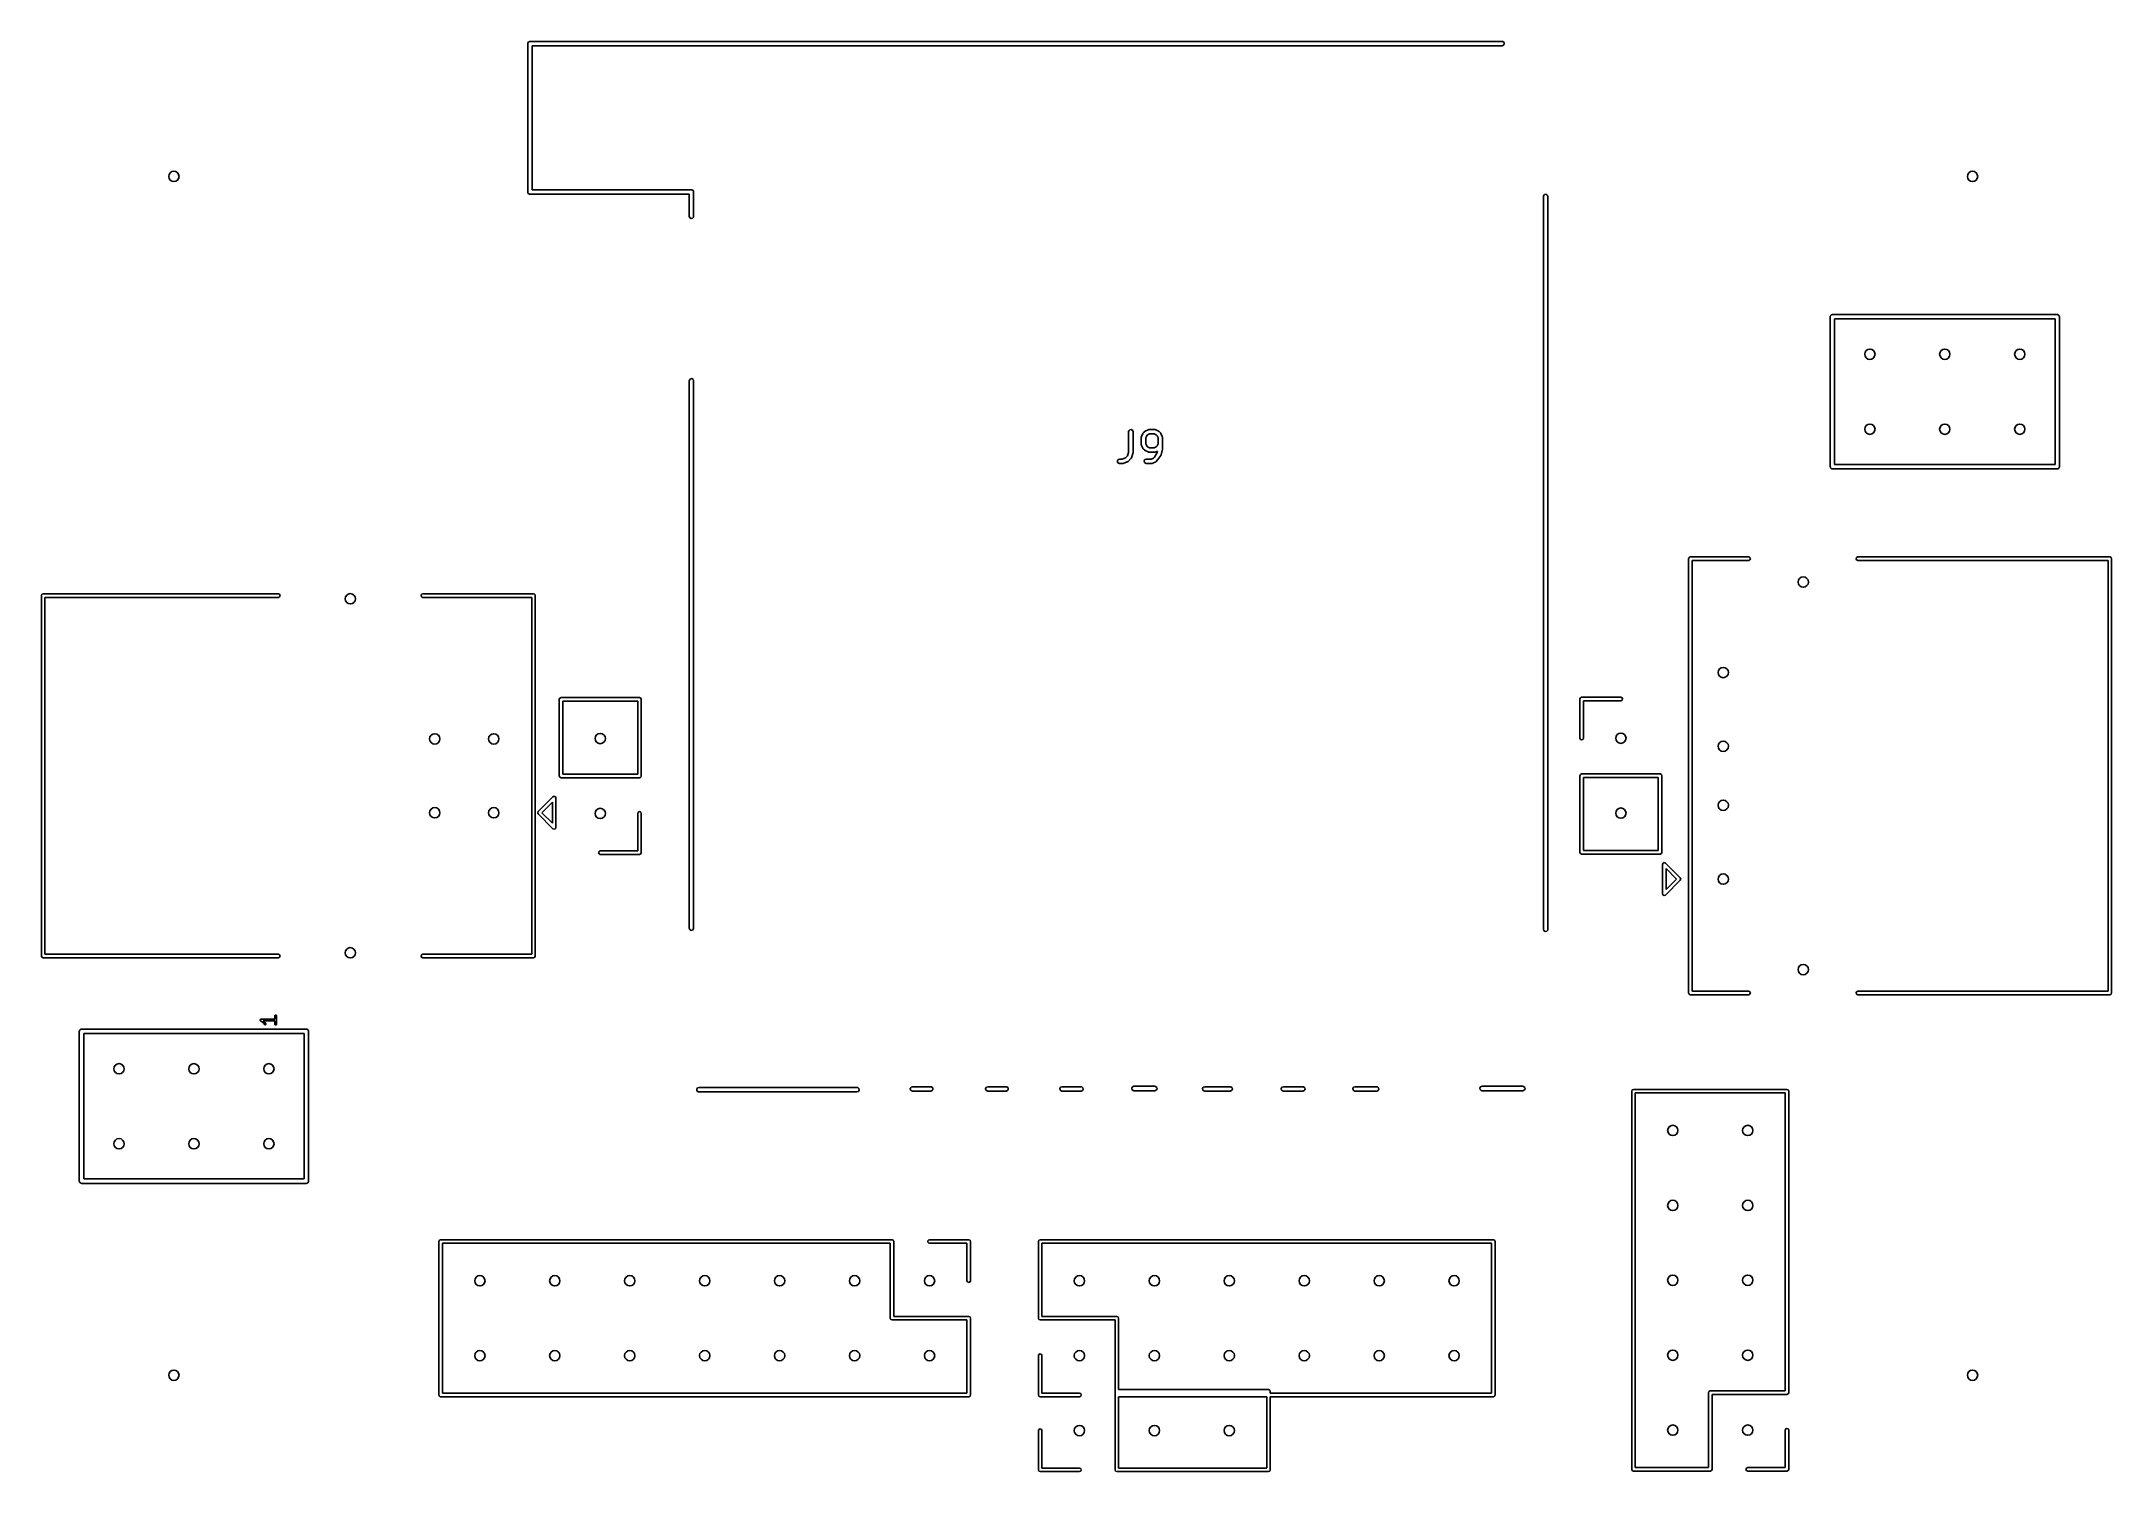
# Model space of a CAD drawing. Extents: x 0.22 to 2.99, y 0.27 to 2.18.
import ezdxf

# ---------------------------------------------------------------- set-up
doc = ezdxf.new("R2010")
doc.units = 0
doc.header["$MEASUREMENT"] = 0
doc.layers.add('BLACK', color=7, linetype='CONTINUOUS')

msp = doc.modelspace()

# ---------------------------------------------------------------- linework, layer by layer
at = {"layer": 'BLACK', "linetype": 'CONTINUOUS'}
for p, q in [((0.872081, 2.17717), (0.872148, 2.17755)), ((0.872081, 1.97917), (0.872081, 2.17717)), ((0.872126, 2.17768), (0.872191, 2.17779)), ((0.872148, 2.17755), (0.872126, 2.17768)), ((0.872191, 2.17779), (0.872259, 2.17818)), ((0.872259, 2.17818), (0.872752, 2.17876)), ((0.872752, 2.17876), (0.873135, 2.17943)), ((0.873135, 2.17943), (0.873386, 2.17952)), ((0.873386, 2.17952), (0.873557, 2.17972)), ((0.873557, 2.17972), (0.874313, 2.17986)), ((0.874313, 2.17986), (0.875033, 2.18012)), ((0.875033, 2.18012), (2.17228, 2.18012)), ((2.17228, 2.17421), (0.877986, 2.17421)), ((0.877986, 2.17421), (0.877986, 1.98212)), ((2.17228, 2.18012), (2.17329, 2.17994)), ((2.17418, 2.1749), (2.17228, 2.17421)), ((2.17329, 2.17994), (2.17483, 2.17864)), ((2.17519, 2.17665), (2.17418, 2.1749)), ((2.17483, 2.17864), (2.17519, 2.17665)), ((0.872343, 1.97844), (0.872081, 1.97917)), ((0.872476, 1.97769), (0.872343, 1.97844)), ((0.87268, 1.97752), (0.872476, 1.97769)), ((0.872772, 1.97727), (0.87268, 1.97752)), ((0.873436, 1.97688), (0.872772, 1.97727)), ((0.874024, 1.97639), (0.873436, 1.97688)), ((0.874407, 1.97632), (0.874024, 1.97639)), ((0.874521, 1.97626), (0.874407, 1.97632)), ((0.87465, 1.97628), (0.874521, 1.97626)), ((0.875033, 1.97621), (0.87465, 1.97628)), ((1.08763, 1.97621), (0.875033, 1.97621)), ((0.877986, 1.98212), (1.09058, 1.98212)), ((1.08763, 1.94667), (1.08763, 1.97621)), ((1.09058, 1.98212), (1.09097, 1.98205)), ((1.09097, 1.98205), (1.0911, 1.98207)), ((1.0911, 1.98207), (1.09121, 1.98201)), ((1.09121, 1.98201), (1.09159, 1.98194)), ((1.09159, 1.98194), (1.09218, 1.98145)), ((1.09218, 1.98145), (1.09285, 1.98106)), ((1.09285, 1.98106), (1.09294, 1.98081)), ((1.09294, 1.98081), (1.09314, 1.98064)), ((1.09314, 1.98064), (1.09328, 1.97989)), ((1.09328, 1.97989), (1.09354, 1.97917)), ((1.09354, 1.97917), (1.09354, 1.94667)), ((2.2274, 1.97317), (2.22757, 1.97418)), ((2.2274, 0.995165), (2.2274, 1.97317)), ((2.22757, 1.97418), (2.22887, 1.97572)), ((2.22887, 1.97572), (2.23086, 1.97607)), ((2.23086, 1.97607), (2.23261, 1.97506)), ((2.23261, 1.97506), (2.2333, 1.97317)), ((2.2333, 1.97317), (2.2333, 0.995165)), ((1.08832, 1.94477), (1.08763, 1.94667)), ((1.09007, 1.94376), (1.08832, 1.94477)), ((1.09206, 1.94411), (1.09007, 1.94376)), ((1.09336, 1.94566), (1.09206, 1.94411)), ((1.09354, 1.94667), (1.09336, 1.94566)), ((2.61004, 1.8126), (2.61011, 1.81298)), ((2.61004, 1.6126), (2.61004, 1.8126)), ((2.61008, 1.81311), (2.61015, 1.81322)), ((2.61011, 1.81298), (2.61008, 1.81311)), ((2.61015, 1.81322), (2.61022, 1.81361)), ((2.61022, 1.81361), (2.61071, 1.8142)), ((2.61071, 1.8142), (2.61109, 1.81486)), ((2.61109, 1.81486), (2.61134, 1.81495)), ((2.61134, 1.81495), (2.61152, 1.81516)), ((2.61152, 1.81516), (2.61227, 1.81529)), ((2.61227, 1.81529), (2.61299, 1.81555)), ((2.61299, 1.81555), (2.91299, 1.81555)), ((2.61594, 1.80965), (2.61594, 1.61555)), ((2.91004, 1.80965), (2.61594, 1.80965)), ((2.91004, 1.61555), (2.91004, 1.80965)), ((2.91299, 1.81555), (2.91338, 1.81548)), ((2.91338, 1.81548), (2.9135, 1.81551)), ((2.9135, 1.81551), (2.91362, 1.81544)), ((2.91362, 1.81544), (2.914, 1.81537)), ((2.914, 1.81537), (2.91459, 1.81488)), ((2.91459, 1.81488), (2.91525, 1.8145)), ((2.91525, 1.8145), (2.91535, 1.81425)), ((2.91535, 1.81425), (2.91555, 1.81407)), ((2.91555, 1.81407), (2.91568, 1.81332)), ((2.91568, 1.81332), (2.91594, 1.8126)), ((2.91594, 1.8126), (2.91594, 1.6126)), ((1.08763, 1.72717), (1.08781, 1.72818)), ((1.08763, 0.996665), (1.08763, 1.72717)), ((1.08781, 1.72818), (1.08911, 1.72972)), ((1.08911, 1.72972), (1.0911, 1.73007)), ((1.0911, 1.73007), (1.09285, 1.72906)), ((1.09285, 1.72906), (1.09354, 1.72717)), ((1.09354, 1.72717), (1.09354, 0.996665)), ((1.67389, 1.6592), (1.67407, 1.66021)), ((1.67389, 1.63155), (1.67389, 1.6592)), ((1.67407, 1.66021), (1.67537, 1.66175)), ((1.67537, 1.66175), (1.67736, 1.6621)), ((1.67736, 1.6621), (1.67911, 1.66109)), ((1.67911, 1.66109), (1.6798, 1.6592)), ((1.6798, 1.6592), (1.6798, 1.63107)), ((1.69295, 1.65677), (1.69348, 1.65748)), ((1.69348, 1.65748), (1.6935, 1.65753)), ((1.6935, 1.65753), (1.69538, 1.65941)), ((1.69538, 1.65941), (1.6961, 1.65992)), ((1.6961, 1.65992), (1.69615, 1.65996)), ((1.69615, 1.65996), (1.69989, 1.66184)), ((1.69989, 1.66184), (1.70088, 1.66213)), ((1.70088, 1.66213), (1.70105, 1.66209)), ((1.70105, 1.66209), (1.70122, 1.66215)), ((1.70122, 1.66215), (1.70871, 1.66215)), ((1.70871, 1.66215), (1.70972, 1.66197)), ((1.70972, 1.66197), (1.70986, 1.66186)), ((1.70986, 1.66186), (1.71003, 1.66184)), ((1.71003, 1.66184), (1.71378, 1.65996)), ((1.71378, 1.65996), (1.71449, 1.65944)), ((1.71449, 1.65944), (1.71455, 1.65941)), ((1.71455, 1.65941), (1.71643, 1.65753)), ((1.71643, 1.65753), (1.71693, 1.65681)), ((1.67239, 1.62705), (1.67389, 1.63155)), ((1.67964, 1.63014), (1.67777, 1.62452)), ((1.6798, 1.63107), (1.67964, 1.63021)), ((1.67964, 1.63021), (1.67964, 1.63014)), ((1.69076, 1.6517), (1.69094, 1.65271)), ((1.69076, 1.64232), (1.69076, 1.6517)), ((1.69082, 1.64216), (1.69076, 1.64232)), ((1.69078, 1.64199), (1.69082, 1.64216)), ((1.69108, 1.641), (1.69078, 1.64199)), ((1.69094, 1.65271), (1.69105, 1.65284)), ((1.69105, 1.65284), (1.69108, 1.65302)), ((1.69108, 1.65302), (1.69295, 1.65677)), ((1.69295, 1.63725), (1.69108, 1.641)), ((1.693, 1.63721), (1.69295, 1.63725)), ((1.6935, 1.63649), (1.693, 1.63721)), ((1.69538, 1.63461), (1.6935, 1.63649)), ((1.69544, 1.63458), (1.69538, 1.63461)), ((1.69615, 1.63406), (1.69544, 1.63458)), ((1.69989, 1.63218), (1.69615, 1.63406)), ((1.69802, 1.6537), (1.69667, 1.651)), ((1.69667, 1.651), (1.69667, 1.64302)), ((1.69667, 1.64302), (1.69802, 1.64032)), ((1.69921, 1.65489), (1.69802, 1.6537)), ((1.69802, 1.64032), (1.69921, 1.63913)), ((1.70191, 1.65624), (1.69921, 1.65489)), ((1.69921, 1.63913), (1.70191, 1.63778)), ((1.70007, 1.63216), (1.69989, 1.63218)), ((1.70021, 1.63205), (1.70007, 1.63216)), ((1.70122, 1.63187), (1.70021, 1.63205)), ((1.70871, 1.63187), (1.70122, 1.63187)), ((1.70802, 1.65624), (1.70191, 1.65624)), ((1.70191, 1.63778), (1.70802, 1.63778)), ((1.71071, 1.65489), (1.70802, 1.65624)), ((1.70802, 1.63778), (1.71071, 1.63913)), ((1.70829, 1.62546), (1.7116, 1.63041)), ((1.70888, 1.63193), (1.70871, 1.63187)), ((1.70905, 1.63189), (1.70888, 1.63193)), ((1.71003, 1.63218), (1.70905, 1.63189)), ((1.71233, 1.63333), (1.71003, 1.63218)), ((1.71191, 1.6537), (1.71071, 1.65489)), ((1.71071, 1.63913), (1.71191, 1.64032)), ((1.7116, 1.63041), (1.71233, 1.63333)), ((1.71326, 1.651), (1.71191, 1.6537)), ((1.71191, 1.64032), (1.71326, 1.64302)), ((1.71326, 1.64302), (1.71326, 1.651)), ((1.71693, 1.65681), (1.71698, 1.65677)), ((1.71698, 1.65677), (1.71885, 1.65302)), ((1.71908, 1.63598), (1.7172, 1.62848)), ((1.71885, 1.65302), (1.71915, 1.65203)), ((1.71917, 1.6367), (1.71906, 1.63612)), ((1.71906, 1.63612), (1.71908, 1.63598)), ((1.71915, 1.65203), (1.71911, 1.65186)), ((1.71911, 1.65186), (1.71917, 1.6517)), ((1.71917, 1.6517), (1.71917, 1.6367)), ((1.65894, 1.62034), (1.65995, 1.62209)), ((1.65929, 1.61835), (1.65894, 1.62034)), ((1.66084, 1.61705), (1.65929, 1.61835)), ((1.65995, 1.62209), (1.66185, 1.62278)), ((1.66185, 1.61687), (1.66084, 1.61705)), ((1.66185, 1.62278), (1.66512, 1.62278)), ((1.66559, 1.61687), (1.66185, 1.61687)), ((1.66512, 1.62278), (1.66962, 1.62428)), ((1.66566, 1.6169), (1.66559, 1.61687)), ((1.66653, 1.61702), (1.66566, 1.6169)), ((1.67215, 1.6189), (1.66653, 1.61702)), ((1.66962, 1.62428), (1.67239, 1.62705)), ((1.67229, 1.61901), (1.67215, 1.6189)), ((1.67247, 1.61902), (1.67229, 1.61901)), ((1.67331, 1.61961), (1.67247, 1.61902)), ((1.67706, 1.62336), (1.67331, 1.61961)), ((1.67713, 1.62352), (1.67706, 1.62336)), ((1.67728, 1.62361), (1.67713, 1.62352)), ((1.67777, 1.62452), (1.67728, 1.62361)), ((1.69456, 1.62034), (1.69557, 1.62209)), ((1.69491, 1.61835), (1.69456, 1.62034)), ((1.69646, 1.61705), (1.69491, 1.61835)), ((1.69557, 1.62209), (1.69747, 1.62278)), ((1.69747, 1.61687), (1.69646, 1.61705)), ((1.69747, 1.62278), (1.70427, 1.62278)), ((1.70496, 1.61687), (1.69747, 1.61687)), ((1.70427, 1.62278), (1.70697, 1.62413)), ((1.70513, 1.61693), (1.70496, 1.61687)), ((1.7053, 1.61689), (1.70513, 1.61693)), ((1.70629, 1.61718), (1.7053, 1.61689)), ((1.71003, 1.61906), (1.70629, 1.61718)), ((1.70697, 1.62413), (1.70829, 1.62546)), ((1.71008, 1.61911), (1.71003, 1.61906)), ((1.7108, 1.61961), (1.71008, 1.61911)), ((1.71268, 1.62149), (1.7108, 1.61961)), ((1.71273, 1.62161), (1.71268, 1.62149)), ((1.71305, 1.62194), (1.71273, 1.62161)), ((1.7168, 1.62756), (1.71305, 1.62194)), ((1.7172, 1.62848), (1.7168, 1.62758)), ((1.7168, 1.62758), (1.7168, 1.62756)), ((2.6103, 1.61188), (2.61004, 1.6126)), ((2.61043, 1.61112), (2.6103, 1.61188)), ((2.61064, 1.61095), (2.61043, 1.61112)), ((2.61073, 1.6107), (2.61064, 1.61095)), ((2.61139, 1.61032), (2.61073, 1.6107)), ((2.61198, 1.60982), (2.61139, 1.61032)), ((2.61237, 1.60976), (2.61198, 1.60982)), ((2.61248, 1.60969), (2.61237, 1.60976)), ((2.61261, 1.60971), (2.61248, 1.60969)), ((2.61299, 1.60965), (2.61261, 1.60971)), ((2.91299, 1.60965), (2.61299, 1.60965)), ((2.61594, 1.61555), (2.91004, 1.61555)), ((2.91371, 1.60991), (2.91299, 1.60965)), ((2.91447, 1.61004), (2.91371, 1.60991)), ((2.91464, 1.61025), (2.91447, 1.61004)), ((2.91489, 1.61034), (2.91464, 1.61025)), ((2.91527, 1.611), (2.91489, 1.61034)), ((2.91577, 1.61159), (2.91527, 1.611)), ((2.91583, 1.61197), (2.91577, 1.61159)), ((2.9159, 1.61209), (2.91583, 1.61197)), ((2.91594, 1.6126), (2.91588, 1.61221)), ((2.91588, 1.61221), (2.9159, 1.61209)), ((2.42166, 1.49143), (2.42333, 1.49213)), ((2.42333, 1.49213), (2.50128, 1.49213)), ((2.50128, 1.49213), (2.50295, 1.49143)), ((2.64528, 1.49143), (2.64695, 1.49213)), ((2.64695, 1.49213), (2.98317, 1.49213)), ((2.98317, 1.49213), (2.98484, 1.49143)), ((2.42096, 1.48976), (2.42166, 1.49143)), ((2.42096, 0.910236), (2.42096, 1.48976)), ((2.50128, 1.4874), (2.42569, 1.4874)), ((2.42569, 1.4874), (2.42569, 0.912598)), ((2.50295, 1.48809), (2.50128, 1.4874)), ((2.50295, 1.49143), (2.50364, 1.48976)), ((2.50364, 1.48976), (2.50295, 1.48809)), ((2.64459, 1.48976), (2.64528, 1.49143)), ((2.64528, 1.48809), (2.64459, 1.48976)), ((2.64695, 1.4874), (2.64528, 1.48809)), ((2.98081, 1.4874), (2.64695, 1.4874)), ((2.98081, 0.912598), (2.98081, 1.4874)), ((2.98484, 1.49143), (2.98553, 1.48976)), ((2.98553, 1.48976), (2.98553, 0.910236)), ((0.223228, 1.44055), (0.22392, 1.44222)), ((0.223228, 0.959449), (0.223228, 1.44055)), ((0.22392, 1.44222), (0.225591, 1.44291)), ((0.225591, 1.44291), (0.53937, 1.44291)), ((0.53937, 1.43819), (0.227953, 1.43819)), ((0.227953, 1.43819), (0.227953, 0.961811)), ((0.53937, 1.44291), (0.54104, 1.44222)), ((0.54104, 1.43888), (0.53937, 1.43819)), ((0.54104, 1.44222), (0.541732, 1.44055)), ((0.541732, 1.44055), (0.54104, 1.43888)), ((0.729921, 1.44055), (0.730613, 1.44222)), ((0.730613, 1.43888), (0.729921, 1.44055)), ((0.730613, 1.44222), (0.732283, 1.44291)), ((0.732283, 1.43819), (0.730613, 1.43888)), ((0.732283, 1.44291), (0.879921, 1.44291)), ((0.877559, 1.43819), (0.732283, 1.43819)), ((0.877559, 0.961811), (0.877559, 1.43819)), ((0.879921, 1.44291), (0.881592, 1.44222)), ((0.881592, 1.44222), (0.882283, 1.44055)), ((0.882283, 1.44055), (0.882283, 0.959449)), ((0.914272, 1.30217), (0.914964, 1.30384)), ((0.914272, 1.1998), (0.914272, 1.30217)), ((0.914964, 1.30384), (0.916634, 1.30453)), ((0.916634, 1.30453), (1.02136, 1.30453)), ((0.918996, 1.2998), (0.918996, 1.20217)), ((1.019, 1.2998), (0.918996, 1.2998)), ((1.019, 1.20217), (1.019, 1.2998)), ((1.02136, 1.30453), (1.02303, 1.30384)), ((1.02303, 1.30384), (1.02372, 1.30217)), ((1.02372, 1.30217), (1.02372, 1.1998)), ((2.27598, 1.30256), (2.27668, 1.30423)), ((2.27598, 1.2502), (2.27598, 1.30256)), ((2.27668, 1.30423), (2.27835, 1.30492)), ((2.27835, 1.30492), (2.33071, 1.30492)), ((2.33071, 1.3002), (2.28071, 1.3002)), ((2.28071, 1.3002), (2.28071, 1.2502)), ((2.33071, 1.30492), (2.33238, 1.30423)), ((2.33238, 1.30089), (2.33071, 1.3002)), ((2.33238, 1.30423), (2.33307, 1.30256)), ((2.33307, 1.30256), (2.33238, 1.30089)), ((2.27668, 1.24853), (2.27598, 1.2502)), ((2.27835, 1.24783), (2.27668, 1.24853)), ((2.28002, 1.24853), (2.27835, 1.24783)), ((2.28071, 1.2502), (2.28002, 1.24853)), ((0.914964, 1.19813), (0.914272, 1.1998)), ((0.914272, 1.1998), (0.914272, 1.1998)), ((0.916634, 1.19744), (0.914964, 1.19813)), ((1.02136, 1.19744), (0.916634, 1.19744)), ((0.918996, 1.20217), (1.019, 1.20217)), ((1.02303, 1.19813), (1.02136, 1.19744)), ((1.02372, 1.1998), (1.02303, 1.19813)), ((2.27598, 1.2002), (2.27668, 1.20187)), ((2.27598, 1.09783), (2.27598, 1.2002)), ((2.27668, 1.20187), (2.27835, 1.20256)), ((2.27835, 1.20256), (2.38307, 1.20256)), ((2.28071, 1.19783), (2.28071, 1.1002)), ((2.38071, 1.19783), (2.28071, 1.19783)), ((2.38071, 1.1002), (2.38071, 1.19783)), ((2.38307, 1.20256), (2.38474, 1.20187)), ((2.38474, 1.20187), (2.38543, 1.2002)), ((2.38543, 1.2002), (2.38543, 1.09783)), ((0.886125, 1.15246), (0.90581, 1.17214)), ((0.905118, 1.16477), (0.891136, 1.15079)), ((0.905118, 1.13681), (0.905118, 1.16477)), ((0.90581, 1.17214), (0.90748, 1.17283)), ((0.90748, 1.17283), (0.909151, 1.17214)), ((0.909151, 1.17214), (0.909843, 1.17047)), ((0.909843, 1.17047), (0.909843, 1.1311)), ((0.885433, 1.15079), (0.886125, 1.15246)), ((0.886125, 1.14912), (0.885433, 1.15079)), ((0.90581, 1.12943), (0.886125, 1.14912)), ((0.891136, 1.15079), (0.905118, 1.13681)), ((1.019, 1.1498), (1.01969, 1.15147)), ((1.019, 1.0998), (1.019, 1.1498)), ((1.01969, 1.15147), (1.02136, 1.15217)), ((1.02136, 1.15217), (1.02303, 1.15147)), ((1.02303, 1.15147), (1.02372, 1.1498)), ((1.02372, 1.1498), (1.02372, 1.09744)), ((0.90748, 1.12874), (0.90581, 1.12943)), ((0.909151, 1.12943), (0.90748, 1.12874)), ((0.909843, 1.1311), (0.909151, 1.12943)), ((0.909843, 1.1311), (0.909843, 1.1311)), ((0.966634, 1.09744), (0.967326, 1.09911)), ((0.967326, 1.09577), (0.966634, 1.09744)), ((0.967326, 1.09911), (0.968996, 1.0998)), ((0.968996, 1.09508), (0.967326, 1.09577)), ((0.968996, 1.0998), (1.019, 1.0998)), ((1.02136, 1.09508), (0.968996, 1.09508)), ((1.02303, 1.09577), (1.02136, 1.09508)), ((1.02372, 1.09744), (1.02303, 1.09577)), ((2.27668, 1.09616), (2.27598, 1.09783)), ((2.27835, 1.09547), (2.27668, 1.09616)), ((2.38307, 1.09547), (2.27835, 1.09547)), ((2.28071, 1.1002), (2.38071, 1.1002)), ((2.38474, 1.09616), (2.38307, 1.09547)), ((2.38543, 1.09783), (2.38474, 1.09616)), ((2.38632, 1.08189), (2.38701, 1.08356)), ((2.38632, 1.04252), (2.38632, 1.08189)), ((2.38701, 1.08356), (2.38868, 1.08425)), ((2.38868, 1.08425), (2.39035, 1.08356)), ((2.39035, 1.08356), (2.39035, 1.08356)), ((2.39035, 1.08356), (2.41004, 1.06388)), ((2.41004, 1.06053), (2.39035, 1.04085)), ((2.40503, 1.0622), (2.39104, 1.07619)), ((2.39104, 1.07619), (2.39104, 1.04822)), ((2.39104, 1.04822), (2.40503, 1.0622)), ((2.41004, 1.06388), (2.41004, 1.06388)), ((2.41004, 1.06388), (2.41004, 1.06388)), ((2.41004, 1.06388), (2.41073, 1.0622)), ((2.41073, 1.0622), (2.41004, 1.06053)), ((2.41004, 1.06053), (2.41004, 1.06053)), ((2.38701, 1.04085), (2.38632, 1.04252)), ((2.38868, 1.04016), (2.38701, 1.04085)), ((2.39035, 1.04085), (2.38868, 1.04016)), ((1.08832, 0.994767), (1.08763, 0.996665)), ((1.09007, 0.993757), (1.08832, 0.994767)), ((1.09336, 0.995655), (1.09206, 0.994108)), ((1.09354, 0.996665), (1.09336, 0.995655)), ((2.22809, 0.993267), (2.2274, 0.995165)), ((2.2333, 0.995165), (2.23312, 0.994155)), ((1.09206, 0.994108), (1.09007, 0.993757)), ((2.22984, 0.992257), (2.22809, 0.993267)), ((2.23182, 0.992608), (2.22984, 0.992257)), ((2.23312, 0.994155), (2.23182, 0.992608)), ((0.22392, 0.957779), (0.223228, 0.959449)), ((0.225591, 0.957087), (0.22392, 0.957779)), ((0.53937, 0.957087), (0.225591, 0.957087)), ((0.227953, 0.961811), (0.53937, 0.961811)), ((0.53937, 0.961811), (0.54104, 0.961119)), ((0.54104, 0.957779), (0.53937, 0.957087)), ((0.54104, 0.961119), (0.541732, 0.959449)), ((0.541732, 0.959449), (0.54104, 0.957779)), ((0.729921, 0.959449), (0.730613, 0.961119)), ((0.730613, 0.957779), (0.729921, 0.959449)), ((0.730613, 0.961119), (0.732283, 0.961811)), ((0.732283, 0.957087), (0.730613, 0.957779)), ((0.732283, 0.961811), (0.877559, 0.961811)), ((0.879921, 0.957087), (0.732283, 0.957087)), ((0.881592, 0.957779), (0.879921, 0.957087)), ((0.882283, 0.959449), (0.881592, 0.957779)), ((2.42569, 0.912598), (2.50128, 0.912598)), ((2.50128, 0.912598), (2.50295, 0.911907)), ((2.50295, 0.911907), (2.50364, 0.910236)), ((2.64459, 0.910236), (2.64528, 0.911907)), ((2.64528, 0.911907), (2.64695, 0.912598)), ((2.64695, 0.912598), (2.98081, 0.912598)), ((2.42166, 0.908566), (2.42096, 0.910236)), ((2.42096, 0.910236), (2.42096, 0.910236)), ((2.42333, 0.907874), (2.42166, 0.908566)), ((2.50128, 0.907874), (2.42333, 0.907874)), ((2.50295, 0.908566), (2.50128, 0.907874)), ((2.50364, 0.910236), (2.50295, 0.908566)), ((2.64528, 0.908566), (2.64459, 0.910236)), ((2.64695, 0.907874), (2.64528, 0.908566)), ((2.98317, 0.907874), (2.64695, 0.907874)), ((2.98484, 0.908566), (2.98317, 0.907874)), ((2.98553, 0.910236), (2.98484, 0.908566)), ((0.273819, 0.859055), (0.273886, 0.859439)), ((0.273819, 0.659055), (0.273819, 0.859055)), ((0.273864, 0.859568), (0.273929, 0.859681)), ((0.273886, 0.859439), (0.273864, 0.859568)), ((0.273929, 0.859681), (0.273997, 0.860065)), ((0.273997, 0.860065), (0.27449, 0.860653)), ((0.27449, 0.860653), (0.274874, 0.861317)), ((0.274874, 0.861317), (0.275124, 0.861408)), ((0.275124, 0.861408), (0.275295, 0.861612)), ((0.275295, 0.861612), (0.276051, 0.861746)), ((0.276051, 0.861746), (0.276772, 0.862008)), ((0.276772, 0.862008), (0.576772, 0.862008)), ((0.515107, 0.874055), (0.515216, 0.87432)), ((0.515145, 0.873962), (0.515107, 0.874055)), ((0.515126, 0.873862), (0.515145, 0.873962)), ((0.515285, 0.873624), (0.515126, 0.873862)), ((0.515216, 0.87432), (0.515272, 0.874601)), ((0.515272, 0.874601), (0.515356, 0.874657)), ((0.515395, 0.873359), (0.515285, 0.873624)), ((0.515356, 0.874657), (0.515395, 0.874751)), ((0.515395, 0.874751), (0.51566, 0.874861)), ((0.515489, 0.87332), (0.515395, 0.873359)), ((0.515545, 0.873236), (0.515489, 0.87332)), ((0.518276, 0.871416), (0.515545, 0.873236)), ((0.51566, 0.874861), (0.515898, 0.87502)), ((0.515898, 0.87502), (0.515997, 0.875001)), ((0.515997, 0.875001), (0.516091, 0.875039)), ((0.516091, 0.875039), (0.534792, 0.875039)), ((0.519969, 0.869723), (0.518276, 0.871416)), ((0.534792, 0.873071), (0.519342, 0.873071)), ((0.519342, 0.873071), (0.519449, 0.872999)), ((0.519449, 0.872999), (0.519505, 0.872915)), ((0.519505, 0.872915), (0.519599, 0.872876)), ((0.519599, 0.872876), (0.521474, 0.871002)), ((0.520835, 0.867991), (0.519969, 0.869723)), ((0.521404, 0.867497), (0.520835, 0.867991)), ((0.522155, 0.867551), (0.521404, 0.867497)), ((0.521474, 0.871002), (0.521536, 0.870852)), ((0.521536, 0.870852), (0.521658, 0.870746)), ((0.521658, 0.870746), (0.522596, 0.868871)), ((0.522649, 0.86812), (0.522155, 0.867551)), ((0.522596, 0.868871), (0.522649, 0.86812)), ((0.534792, 0.879679), (0.53508, 0.880375)), ((0.534792, 0.875039), (0.534792, 0.879679)), ((0.534792, 0.868431), (0.534792, 0.873071)), ((0.53508, 0.867735), (0.534792, 0.868431)), ((0.53508, 0.880375), (0.535776, 0.880664)), ((0.535776, 0.867447), (0.53508, 0.867735)), ((0.535776, 0.880664), (0.536472, 0.880375)), ((0.536472, 0.867735), (0.535776, 0.867447)), ((0.536472, 0.880375), (0.53676, 0.879679)), ((0.53676, 0.868431), (0.536472, 0.867735)), ((0.53676, 0.879679), (0.53676, 0.868431)), ((0.576772, 0.862008), (0.577155, 0.86194)), ((0.577155, 0.86194), (0.577284, 0.861963)), ((0.577284, 0.861963), (0.577398, 0.861897)), ((0.577398, 0.861897), (0.577782, 0.86183)), ((0.577782, 0.86183), (0.578369, 0.861337)), ((0.578369, 0.861337), (0.579034, 0.860953)), ((0.579034, 0.860953), (0.579125, 0.860703)), ((0.579125, 0.860703), (0.579329, 0.860531)), ((0.579329, 0.860531), (0.579462, 0.859776)), ((0.579462, 0.859776), (0.579724, 0.859055)), ((0.579724, 0.859055), (0.579724, 0.659055)), ((0.279724, 0.856102), (0.279724, 0.662008)), ((0.573819, 0.856102), (0.279724, 0.856102)), ((0.573819, 0.662008), (0.573819, 0.856102)), ((1.09756, 0.781678), (1.09857, 0.783427)), ((1.09791, 0.779689), (1.09756, 0.781678)), ((1.09946, 0.778391), (1.09791, 0.779689)), ((1.09857, 0.783427), (1.10047, 0.784118)), ((1.10047, 0.778213), (1.09946, 0.778391)), ((1.10047, 0.784118), (1.31147, 0.784118)), ((1.31147, 0.778213), (1.10047, 0.778213)), ((1.31147, 0.784118), (1.31248, 0.78394)), ((1.31336, 0.778903), (1.31147, 0.778213)), ((1.31248, 0.78394), (1.31402, 0.782642)), ((1.31437, 0.780653), (1.31336, 0.778903)), ((1.31402, 0.782642), (1.31437, 0.780653)), ((1.38256, 0.782678), (1.38357, 0.784427)), ((1.38291, 0.780689), (1.38256, 0.782678)), ((1.38446, 0.779391), (1.38291, 0.780689)), ((1.38357, 0.784427), (1.38547, 0.785118)), ((1.38547, 0.779213), (1.38446, 0.779391)), ((1.38547, 0.785118), (1.40997, 0.785118)), ((1.40997, 0.779213), (1.38547, 0.779213)), ((1.40997, 0.785118), (1.41098, 0.78494)), ((1.41186, 0.779903), (1.40997, 0.779213)), ((1.41098, 0.78494), (1.41252, 0.783642)), ((1.41287, 0.781653), (1.41186, 0.779903)), ((1.41252, 0.783642), (1.41287, 0.781653)), ((1.48306, 0.782678), (1.48407, 0.784427)), ((1.48341, 0.780689), (1.48306, 0.782678)), ((1.48496, 0.779391), (1.48341, 0.780689)), ((1.48407, 0.784427), (1.48597, 0.785118)), ((1.48597, 0.779213), (1.48496, 0.779391)), ((1.48597, 0.785118), (1.51047, 0.785118)), ((1.51047, 0.779213), (1.48597, 0.779213)), ((1.51047, 0.785118), (1.51148, 0.78494)), ((1.51236, 0.779903), (1.51047, 0.779213)), ((1.51148, 0.78494), (1.51302, 0.783642)), ((1.51337, 0.781653), (1.51236, 0.779903)), ((1.51302, 0.783642), (1.51337, 0.781653)), ((1.58206, 0.782678), (1.58307, 0.784427)), ((1.58241, 0.780689), (1.58206, 0.782678)), ((1.58396, 0.779391), (1.58241, 0.780689)), ((1.58307, 0.784427), (1.58497, 0.785118)), ((1.58497, 0.779213), (1.58396, 0.779391)), ((1.58497, 0.785118), (1.61047, 0.785118)), ((1.61047, 0.779213), (1.58497, 0.779213)), ((1.61047, 0.785118), (1.61148, 0.78494)), ((1.61236, 0.779903), (1.61047, 0.779213)), ((1.61148, 0.78494), (1.61302, 0.783642)), ((1.61337, 0.781653), (1.61236, 0.779903)), ((1.61302, 0.783642), (1.61337, 0.781653)), ((1.67806, 0.783178), (1.67907, 0.784927)), ((1.67841, 0.781189), (1.67806, 0.783178)), ((1.67996, 0.779891), (1.67841, 0.781189)), ((1.67907, 0.784927), (1.68097, 0.785618)), ((1.68097, 0.779713), (1.67996, 0.779891)), ((1.68097, 0.785618), (1.70897, 0.785618)), ((1.70897, 0.779713), (1.68097, 0.779713)), ((1.70897, 0.785618), (1.70998, 0.78544)), ((1.71086, 0.780403), (1.70897, 0.779713)), ((1.70998, 0.78544), (1.71152, 0.784142)), ((1.71187, 0.782153), (1.71086, 0.780403)), ((1.71152, 0.784142), (1.71187, 0.782153)), ((1.77256, 0.782678), (1.77357, 0.784427)), ((1.77291, 0.780689), (1.77256, 0.782678)), ((1.77446, 0.779391), (1.77291, 0.780689)), ((1.77357, 0.784427), (1.77547, 0.785118)), ((1.77547, 0.779213), (1.77446, 0.779391)), ((1.77547, 0.785118), (1.78147, 0.785118)), ((1.78147, 0.779213), (1.77547, 0.779213)), ((1.78147, 0.785118), (1.80947, 0.785118)), ((1.80947, 0.779213), (1.78147, 0.779213)), ((1.80947, 0.785118), (1.81048, 0.78494)), ((1.81136, 0.779903), (1.80947, 0.779213)), ((1.81048, 0.78494), (1.81202, 0.783642)), ((1.81237, 0.781653), (1.81136, 0.779903)), ((1.81202, 0.783642), (1.81237, 0.781653)), ((1.87756, 0.782678), (1.87857, 0.784427)), ((1.87791, 0.780689), (1.87756, 0.782678)), ((1.87946, 0.779391), (1.87791, 0.780689)), ((1.87857, 0.784427), (1.88047, 0.785118)), ((1.88047, 0.779213), (1.87946, 0.779391)), ((1.88047, 0.785118), (1.90647, 0.785118)), ((1.90647, 0.779213), (1.88047, 0.779213)), ((1.90647, 0.785118), (1.90748, 0.78494)), ((1.90836, 0.779903), (1.90647, 0.779213)), ((1.90748, 0.78494), (1.90902, 0.783642)), ((1.90937, 0.781653), (1.90836, 0.779903)), ((1.90902, 0.783642), (1.90937, 0.781653)), ((1.97306, 0.782678), (1.97407, 0.784427)), ((1.97341, 0.780689), (1.97306, 0.782678)), ((1.97496, 0.779391), (1.97341, 0.780689)), ((1.97407, 0.784427), (1.97597, 0.785118)), ((1.97597, 0.779213), (1.97496, 0.779391)), ((1.97597, 0.785118), (2.00497, 0.785118)), ((2.00497, 0.779213), (1.97597, 0.779213)), ((2.00497, 0.785118), (2.00598, 0.78494)), ((2.00686, 0.779903), (2.00497, 0.779213)), ((2.00598, 0.78494), (2.00752, 0.783642)), ((2.00787, 0.781653), (2.00686, 0.779903)), ((2.00752, 0.783642), (2.00787, 0.781653)), ((2.14256, 0.783178), (2.14357, 0.784927)), ((2.14291, 0.781189), (2.14256, 0.783178)), ((2.14446, 0.779891), (2.14291, 0.781189)), ((2.14357, 0.784927), (2.14547, 0.785618)), ((2.14547, 0.779713), (2.14446, 0.779891)), ((2.14547, 0.785618), (2.19997, 0.785618)), ((2.19997, 0.779713), (2.14547, 0.779713)), ((2.19997, 0.785618), (2.20098, 0.78544)), ((2.20186, 0.780403), (2.19997, 0.779713)), ((2.20098, 0.78544), (2.20252, 0.784142)), ((2.20287, 0.782153), (2.20186, 0.780403)), ((2.20252, 0.784142), (2.20287, 0.782153)), ((2.34528, 0.779134), (2.34597, 0.780804)), ((2.34528, 0.274409), (2.34528, 0.779134)), ((2.34597, 0.780804), (2.34764, 0.781496)), ((2.34764, 0.781496), (2.55236, 0.781496)), ((2.35, 0.776772), (2.35, 0.276772)), ((2.55, 0.776772), (2.35, 0.776772)), ((2.55, 0.379134), (2.55, 0.776772)), ((2.55236, 0.781496), (2.55403, 0.780804)), ((2.55403, 0.780804), (2.55472, 0.779134)), ((2.55472, 0.779134), (2.55472, 0.376772)), ((0.274081, 0.658334), (0.273819, 0.659055)), ((0.274214, 0.657579), (0.274081, 0.658334)), ((0.274419, 0.657407), (0.274214, 0.657579)), ((0.27451, 0.657157), (0.274419, 0.657407)), ((0.275174, 0.656774), (0.27451, 0.657157)), ((0.275762, 0.65628), (0.275174, 0.656774)), ((0.276145, 0.656213), (0.275762, 0.65628)), ((0.276259, 0.656147), (0.276145, 0.656213)), ((0.276388, 0.65617), (0.276259, 0.656147)), ((0.276772, 0.656102), (0.276388, 0.65617)), ((0.576772, 0.656102), (0.276772, 0.656102)), ((0.279724, 0.662008), (0.573819, 0.662008)), ((0.577492, 0.656365), (0.576772, 0.656102)), ((0.578248, 0.656498), (0.577492, 0.656365)), ((0.578419, 0.656702), (0.578248, 0.656498)), ((0.57867, 0.656793), (0.578419, 0.656702)), ((0.579053, 0.657458), (0.57867, 0.656793)), ((0.579546, 0.658045), (0.579053, 0.657458)), ((0.579614, 0.658429), (0.579546, 0.658045)), ((0.57968, 0.658542), (0.579614, 0.658429)), ((0.579724, 0.659055), (0.579657, 0.658672)), ((0.579657, 0.658672), (0.57968, 0.658542)), ((0.753543, 0.578543), (0.754235, 0.580214)), ((0.754235, 0.580214), (0.755906, 0.580906)), ((0.755906, 0.580906), (1.35827, 0.580906)), ((1.35827, 0.580906), (1.35994, 0.580214)), ((1.35994, 0.580214), (1.36063, 0.578543)), ((1.40591, 0.578543), (1.4066, 0.580214)), ((1.4066, 0.580214), (1.40827, 0.580906)), ((1.40827, 0.580906), (1.46063, 0.580906)), ((1.46063, 0.580906), (1.4623, 0.580214)), ((1.4623, 0.580214), (1.46299, 0.578543)), ((1.55354, 0.578543), (1.55424, 0.580214)), ((1.55424, 0.580214), (1.55591, 0.580906)), ((1.55591, 0.580906), (2.16063, 0.580906)), ((2.16063, 0.580906), (2.1623, 0.580214)), ((2.1623, 0.580214), (2.16299, 0.578543)), ((0.753543, 0.373819), (0.753543, 0.578543)), ((0.758268, 0.576181), (0.758268, 0.376181)), ((1.35591, 0.576181), (0.758268, 0.576181)), ((1.35591, 0.476181), (1.35591, 0.576181)), ((1.36063, 0.578543), (1.36063, 0.478543)), ((1.4066, 0.576873), (1.40591, 0.578543)), ((1.40827, 0.576181), (1.4066, 0.576873)), ((1.45827, 0.576181), (1.40827, 0.576181)), ((1.45827, 0.526181), (1.45827, 0.576181)), ((1.46299, 0.578543), (1.46299, 0.526181)), ((1.55354, 0.476181), (1.55354, 0.578543)), ((1.55827, 0.576181), (1.55827, 0.478543)), ((2.15827, 0.576181), (1.55827, 0.576181)), ((2.15827, 0.376181), (2.15827, 0.576181)), ((2.16299, 0.578543), (2.16299, 0.373819)), ((1.45896, 0.524511), (1.45827, 0.526181)), ((1.46299, 0.526181), (1.4623, 0.524511)), ((1.46063, 0.523819), (1.45896, 0.524511)), ((1.4623, 0.524511), (1.46063, 0.523819)), ((1.3566, 0.474511), (1.35591, 0.476181)), ((1.35827, 0.473819), (1.3566, 0.474511)), ((1.45827, 0.473819), (1.35827, 0.473819)), ((1.36063, 0.478543), (1.46063, 0.478543)), ((1.45827, 0.376181), (1.45827, 0.473819)), ((1.46063, 0.478543), (1.4623, 0.477851)), ((1.4623, 0.477851), (1.46299, 0.476181)), ((1.46299, 0.476181), (1.46299, 0.373819)), ((1.55424, 0.474511), (1.55354, 0.476181)), ((1.55591, 0.473819), (1.55424, 0.474511)), ((1.65591, 0.473819), (1.55591, 0.473819)), ((1.55827, 0.478543), (1.65827, 0.478543)), ((1.65591, 0.378543), (1.65591, 0.473819)), ((1.65827, 0.478543), (1.65994, 0.477851)), ((1.65994, 0.477851), (1.66063, 0.476181)), ((1.66063, 0.476181), (1.66063, 0.380906)), ((1.55354, 0.426181), (1.55424, 0.427851)), ((1.55354, 0.373819), (1.55354, 0.426181)), ((1.55424, 0.427851), (1.55591, 0.428543)), ((1.55591, 0.428543), (1.55758, 0.427851)), ((1.55758, 0.427851), (1.55827, 0.426181)), ((1.55827, 0.426181), (1.55827, 0.376181)), ((0.754235, 0.372149), (0.753543, 0.373819)), ((0.755906, 0.371457), (0.754235, 0.372149)), ((1.46063, 0.371457), (0.755906, 0.371457)), ((0.758268, 0.376181), (1.45827, 0.376181)), ((1.4623, 0.372149), (1.46063, 0.371457)), ((1.46299, 0.373819), (1.4623, 0.372149)), ((1.55424, 0.372149), (1.55354, 0.373819)), ((1.55354, 0.373819), (1.55354, 0.373819)), ((1.55591, 0.371457), (1.55424, 0.372149)), ((1.60827, 0.371457), (1.55591, 0.371457)), ((1.55827, 0.376181), (1.60827, 0.376181)), ((1.60827, 0.376181), (1.60994, 0.375489)), ((1.60994, 0.372149), (1.60827, 0.371457)), ((1.60994, 0.375489), (1.61063, 0.373819)), ((1.61063, 0.373819), (1.60994, 0.372149)), ((1.65591, 0.273819), (1.65591, 0.378543)), ((1.66063, 0.380906), (1.86063, 0.380906)), ((1.66063, 0.371457), (1.66063, 0.276181)), ((1.85827, 0.371457), (1.66063, 0.371457)), ((1.85827, 0.276181), (1.85827, 0.371457)), ((1.86063, 0.380906), (1.8623, 0.380214)), ((1.8623, 0.380214), (1.86299, 0.378543)), ((1.86299, 0.378543), (1.86299, 0.376181)), ((1.86299, 0.376181), (2.15827, 0.376181)), ((2.16063, 0.371457), (1.86299, 0.371457)), ((1.86299, 0.371457), (1.86299, 0.273819)), ((2.1623, 0.372149), (2.16063, 0.371457)), ((2.16299, 0.373819), (2.1623, 0.372149)), ((2.44764, 0.376772), (2.44833, 0.378442)), ((2.44764, 0.276772), (2.44764, 0.376772)), ((2.44833, 0.378442), (2.45, 0.379134)), ((2.45, 0.379134), (2.55, 0.379134)), ((2.55236, 0.374409), (2.45236, 0.374409)), ((2.45236, 0.374409), (2.45236, 0.274409)), ((2.55403, 0.375101), (2.55236, 0.374409)), ((2.55472, 0.376772), (2.55403, 0.375101)), ((1.55354, 0.326181), (1.55424, 0.327851)), ((1.55354, 0.273819), (1.55354, 0.326181)), ((1.55424, 0.327851), (1.55591, 0.328543)), ((1.55591, 0.328543), (1.55758, 0.327851)), ((1.55758, 0.327851), (1.55827, 0.326181)), ((1.55827, 0.326181), (1.55827, 0.276181)), ((2.55, 0.326772), (2.55069, 0.328442)), ((2.55, 0.276772), (2.55, 0.326772)), ((2.55069, 0.328442), (2.55236, 0.329134)), ((2.55236, 0.329134), (2.55403, 0.328442)), ((2.55403, 0.328442), (2.55472, 0.326772)), ((2.55472, 0.326772), (2.55472, 0.274409)), ((2.35, 0.276772), (2.44764, 0.276772)), ((2.49833, 0.27608), (2.5, 0.276772)), ((2.5, 0.276772), (2.55, 0.276772)), ((1.55424, 0.272149), (1.55354, 0.273819)), ((1.55591, 0.271457), (1.55424, 0.272149)), ((1.60827, 0.271457), (1.55591, 0.271457)), ((1.55827, 0.276181), (1.60827, 0.276181)), ((1.60827, 0.276181), (1.60994, 0.275489)), ((1.60994, 0.272149), (1.60827, 0.271457)), ((1.60994, 0.275489), (1.61063, 0.273819)), ((1.61063, 0.273819), (1.60994, 0.272149)), ((1.6566, 0.272149), (1.65591, 0.273819)), ((1.65827, 0.271457), (1.6566, 0.272149)), ((1.86063, 0.271457), (1.65827, 0.271457)), ((1.66063, 0.276181), (1.85827, 0.276181)), ((1.8623, 0.272149), (1.86063, 0.271457)), ((1.86299, 0.273819), (1.8623, 0.272149)), ((2.34597, 0.272739), (2.34528, 0.274409)), ((2.34528, 0.274409), (2.34528, 0.274409)), ((2.34764, 0.272047), (2.34597, 0.272739)), ((2.45, 0.272047), (2.34764, 0.272047)), ((2.45167, 0.272739), (2.45, 0.272047)), ((2.45236, 0.274409), (2.45167, 0.272739)), ((2.49764, 0.274409), (2.49833, 0.27608)), ((2.49833, 0.272739), (2.49764, 0.274409)), ((2.5, 0.272047), (2.49833, 0.272739)), ((2.55236, 0.272047), (2.5, 0.272047)), ((2.55403, 0.272739), (2.55236, 0.272047)), ((2.55472, 0.274409), (2.55403, 0.272739))]:
    msp.add_line(p, q, dxfattribs=at)
at = {"layer": 'BLACK'}
for centre in [(0.4, 2), (2.8, 2), (2.66299, 1.7626), (2.76299, 1.7626), (2.86299, 1.7626), (2.66299, 1.6626), (2.76299, 1.6626), (2.86299, 1.6626), (2.57411, 1.45866), (0.635433, 1.43622), (2.46742, 1.3378), (0.748031, 1.24921), (0.826772, 1.24921), (0.968996, 1.2498), (2.33071, 1.2502), (2.46742, 1.23937), (2.46742, 1.16063), (0.748031, 1.15079), (0.826772, 1.15079), (0.968996, 1.1498), (2.33071, 1.1502), (2.46742, 1.0622), (0.635433, 0.96378), (2.57411, 0.941339), (0.326772, 0.809055), (0.426772, 0.809055), (0.526772, 0.809055), (2.4, 0.726772), (2.5, 0.726772), (0.326772, 0.709055), (0.426772, 0.709055), (0.526772, 0.709055), (2.4, 0.626772), (2.5, 0.626772), (0.808268, 0.526181), (0.908268, 0.526181), (1.00827, 0.526181), (1.10827, 0.526181), (1.20827, 0.526181), (1.30827, 0.526181), (1.40827, 0.526181), (1.60827, 0.526181), (1.70827, 0.526181), (1.80827, 0.526181), (1.90827, 0.526181), (2.00827, 0.526181), (2.10827, 0.526181), (2.4, 0.526772), (2.5, 0.526772), (0.808268, 0.426181), (0.908268, 0.426181), (1.00827, 0.426181), (1.10827, 0.426181), (1.20827, 0.426181), (1.30827, 0.426181), (1.40827, 0.426181), (1.60827, 0.426181), (1.70827, 0.426181), (1.80827, 0.426181), (1.90827, 0.426181), (2.00827, 0.426181), (2.10827, 0.426181), (2.4, 0.426772), (2.5, 0.426772), (0.4, 0.4), (2.8, 0.4), (1.60827, 0.326181), (1.70827, 0.326181), (1.80827, 0.326181), (2.4, 0.326772), (2.5, 0.326772)]:
    msp.add_circle(centre, 0.00689, dxfattribs=at)

doc.saveas('drawing.dxf')
